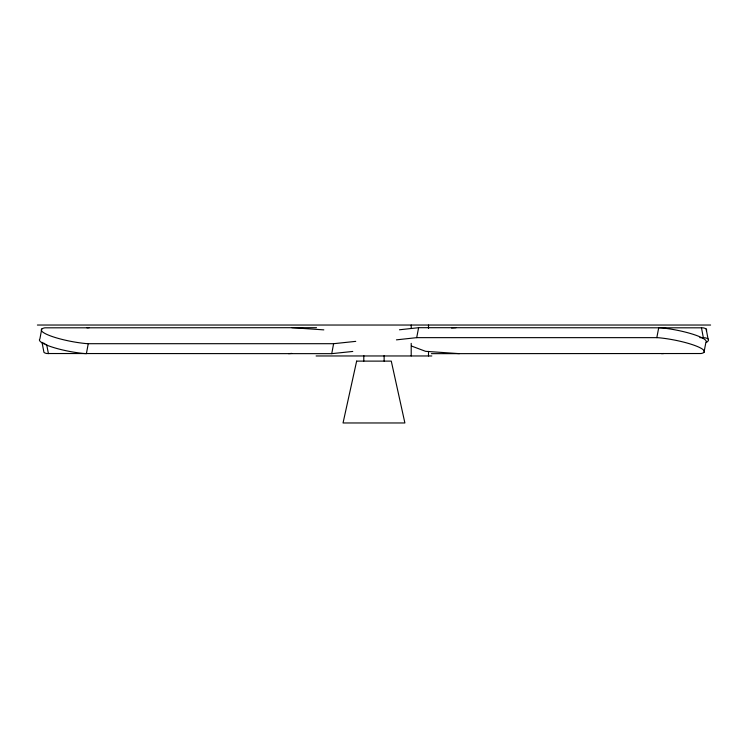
<?xml version="1.0" encoding="UTF-8"?>
<svg xmlns="http://www.w3.org/2000/svg" width="748" height="748" viewBox="0 0 748 748"><rect width="100%" height="100%" fill="white"/><g stroke="black" fill="none" stroke-linecap="round" stroke-linejoin="round"><path stroke-width="1.12" d="M41.748 329.026L39.878 338.984A32.211 5.956 10.6 0 0 51.706 346.932A32.211 5.956 10.6 0 0 84.113 353.524L86.394 353.654L88.255 343.697L333.608 343.697L355.739 341.369M44.936 343.566A32.211 5.834 -10.8 0 1 42.028 342.36L43.936 352.317A32.211 5.834 -10.8 0 0 46.844 353.524L331.747 353.654L333.608 343.697M396.44 339.854L416.701 337.647L418.609 327.689L703.073 327.82A32.211 5.956 -10.6 0 1 706.336 330.859M416.701 337.647L656.819 337.647L658.726 327.689L660.97 327.82A32.211 5.834 10.8 0 1 693.424 334.412A32.211 5.834 10.8 0 1 705.897 342.36L703.99 352.317M399.469 329.774L418.609 327.689M331.747 353.654L352.766 351.448M451.53 327.998L456.102 327.689M288.522 353.654L291.907 353.421M86.955 327.82L89.208 327.689M661.541 353.654L663.822 353.524M37.4 325.034L710.6 325.034M316.498 327.689L44.861 327.82A32.211 5.956 10.6 0 0 49.948 335.693A32.211 5.956 10.6 0 0 85.973 343.566L88.255 343.697M699.819 337.647L704.934 337.778A32.211 5.956 -10.6 0 1 706.346 342.509M431.372 353.654L701.082 353.524A32.211 5.834 10.8 0 0 695.21 345.651A32.211 5.834 10.8 0 0 659.072 337.778L656.819 337.647M316.105 355.964L431.82 355.964M291.823 327.689L323.828 329.868M459.403 353.654L425.584 351.326L411.531 346.053M46.713 344.8L48.414 353.654M706.177 329.026L708.047 338.984M701.456 327.689L703.326 337.647M428.501 325.034L428.501 328.475M428.501 351.382L428.501 355.964M411.204 325.034L411.204 328.475M411.204 343.36L411.204 355.964M384.135 355.59L384.135 361.116M363.79 355.59L363.79 361.116M356.646 361.116L343.042 422.966L404.892 422.966L391.279 361.116L356.646 361.116"/></g></svg>
